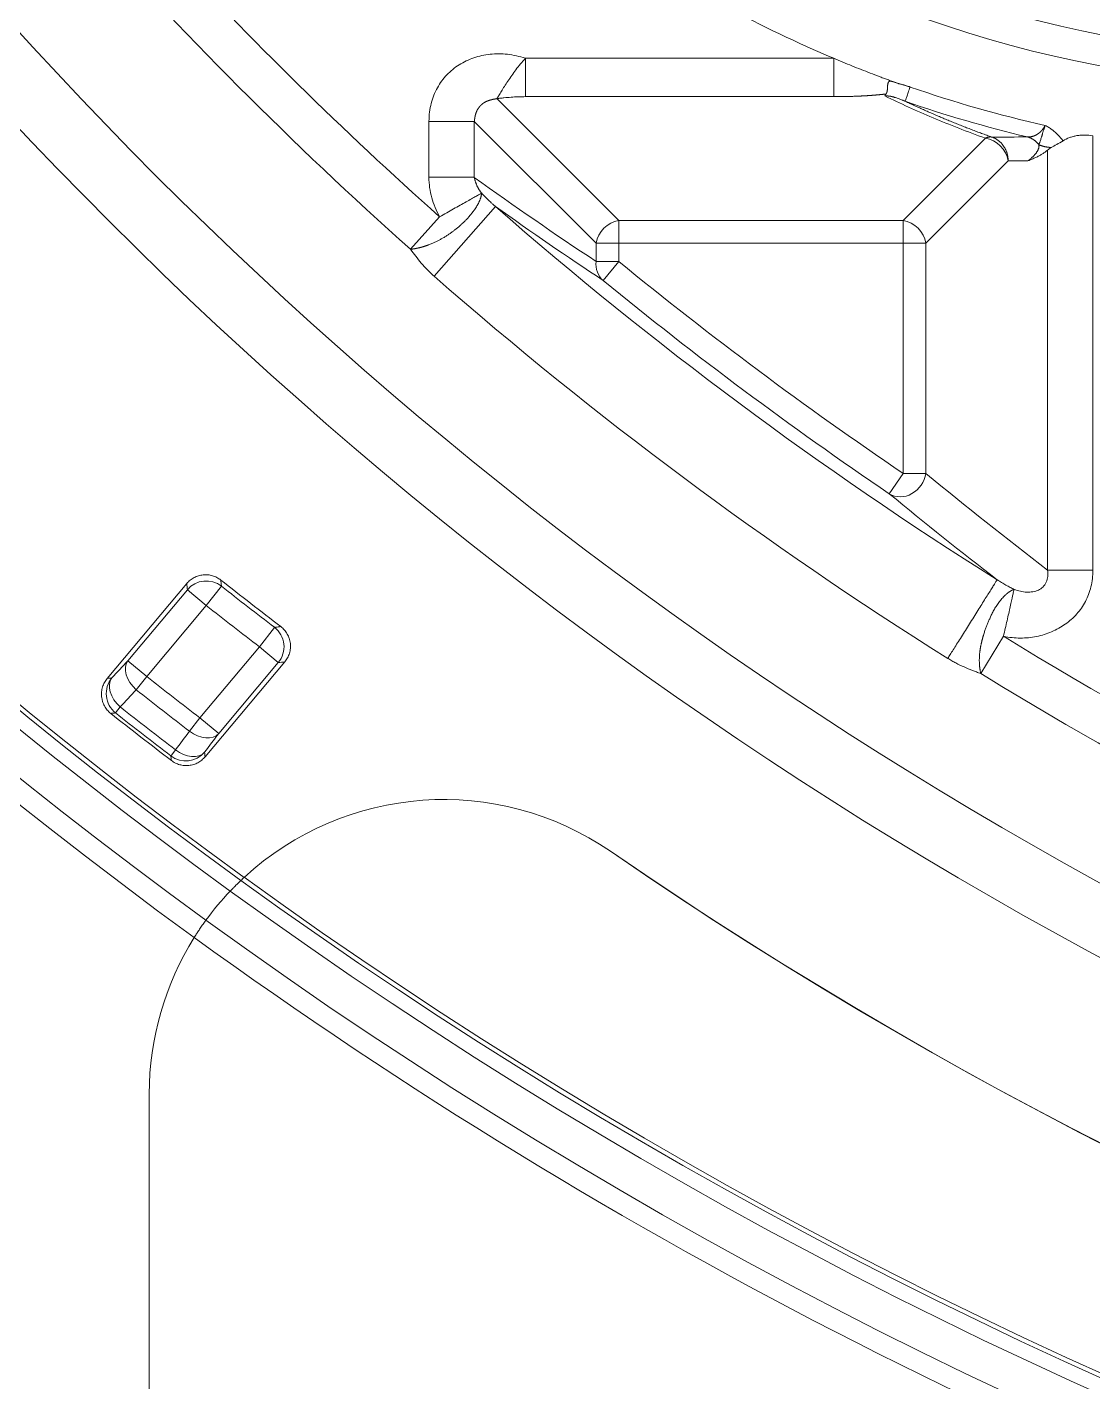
# Model space of a CAD drawing. Header units: millimetres. Extents: x 559 to 1112, y 323 to 643.
# Drawn here: x 656.66 to 678.38, y 402.84 to 430.45 of the extents above; entities that cross this region are included whole.
import ezdxf

# ---------------------------------------------------------------- set-up
doc = ezdxf.new("R2010")
doc.units = ezdxf.units.MM
doc.layers.add('core', color=7, linetype='Continuous', lineweight=20)

msp = doc.modelspace()

# ---------------------------------------------------------------- linework, layer by layer
at = {"layer": 'core', "lineweight": 13}
for p, q in [((673.095, 429.812), (666.814, 429.812)), ((666.233, 428.99), (668.714, 426.509)), ((666.814, 429.031), (673.095, 429.031)), ((664.846, 428.528), (664.846, 427.387)), ((665.771, 427.387), (665.771, 428.528)), ((668.252, 426.047), (665.771, 428.528)), ((678.377, 419.384), (678.377, 428.233)), ((674.509, 426.509), (676.186, 428.186)), ((676.649, 427.724), (674.971, 426.047)), ((677.453, 427.943), (677.453, 419.384)), ((665.063, 426.584), (664.472, 425.921)), ((664.953, 425.371), (666.2, 426.795)), ((668.714, 426.509), (668.714, 426.047)), ((674.509, 426.509), (668.714, 426.509)), ((674.509, 426.509), (674.509, 426.047)), ((668.252, 426.047), (668.714, 426.047)), ((668.252, 426.047), (668.252, 425.673)), ((668.714, 425.673), (668.714, 426.047)), ((668.714, 426.047), (674.509, 426.047)), ((674.509, 426.047), (674.971, 426.047)), ((674.509, 426.047), (674.509, 421.354)), ((674.971, 421.354), (674.971, 426.047)), ((668.252, 425.673), (668.714, 425.673)), ((668.396, 425.285), (668.714, 425.673)), ((674.228, 420.938), (674.509, 421.354)), ((674.971, 421.354), (674.509, 421.354)), ((658.29, 417.176), (659.912, 419.109)), ((658.711, 417.536), (659.925, 418.982)), ((659.925, 418.982), (660.308, 418.661)), ((660.308, 418.661), (660.618, 419.054)), ((660.308, 418.661), (659.095, 417.215)), ((661.393, 417.819), (661.697, 418.216)), ((676.556, 418.034), (676.091, 417.277)), ((660.179, 416.372), (661.393, 417.819)), ((661.393, 417.819), (661.776, 417.497)), ((659.095, 417.215), (658.711, 417.536)), ((661.907, 417.511), (660.284, 415.577)), ((660.562, 416.05), (661.776, 417.497)), ((659.095, 417.215), (658.881, 416.944)), ((658.556, 416.593), (658.459, 416.471)), ((660.179, 416.372), (659.969, 416.098)), ((660.562, 416.05), (660.179, 416.372)), ((659.586, 415.594), (659.681, 415.718)), ((659.145, 402.839), (659.145, 408.707)), ((659.145, 402.839), (659.145, 408.707))]:
    msp.add_line(p, q, dxfattribs=at)
for centre, radius, start, end in [((719.145, 493.318), 100.6, 102.90589, 234.03401), ((719.145, 493.318), 100.175, 102.90589, 234.02621), ((719.145, 493.318), 99.403, 102.30628, 234.05643), ((719.145, 493.318), 99.101, 102.30628, 234.08425), ((719.145, 493.318), 99.011, 102.22118, 234.09442), ((719.145, 487.282), 85.99, 192.44405, 257.55596), ((719.145, 487.282), 84.657, 193.18185, 256.81814), ((682.929, 453.078), 23.828, 180, 25), ((682.929, 453.078), 23.204, 180, 25), ((682.929, 453.078), 22.9, 180, 25), ((719.145, 487.282), 82.185, 221.57374, 228.2984), ((719.145, 487.282), 81.296, 222.73883, 228.2984), ((682.929, 453.078), 25.259, 236.1136, 247.0873), ((682.929, 453.078), 25.246, 250.8597, 257.36), ((682.929, 453.078), 25.554, 250.8597, 256.6797), ((719.145, 487.282), 80.386, 228.80358, 237.89788), ((719.145, 487.282), 79.617, 230.69718, 235.90033), ((719.145, 487.282), 82.279, 228.80358, 237.89788), ((719.145, 487.282), 80.119, 230.69718, 235.90033), ((719.145, 493.318), 94.463, 231.70525, 232.64362), ((719.145, 493.318), 94.554, 231.75855, 232.58612), ((719.145, 493.318), 95.055, 231.75855, 232.58612), ((719.145, 487.282), 81.296, 238.40732, 247.74993), ((719.145, 493.318), 96.942, 231.72431, 232.53574), ((719.145, 487.282), 82.185, 238.40732, 249.68372), ((719.145, 493.318), 97.287, 231.72431, 232.53574), ((719.145, 493.318), 97.987, 231.66112, 232.57517), ((719.145, 493.318), 97.919, 231.70192, 232.53728), ((719.145, 493.318), 97.764, 231.70192, 232.53728), ((665.145, 408.707), 6, 55.5013, 132.6534), ((665.145, 408.707), 6, 55.5013, 132.6494), ((719.145, 487.282), 89.341, 235.50132, 270), ((719.145, 487.282), 89.341, 235.50132, 304.49868), ((719.145, 493.318), 99.101, 234.08425, 270), ((719.145, 493.318), 99.011, 234.0932, 270), ((665.145, 408.707), 6, 136.4442, 143.8448), ((665.145, 408.707), 6, 136.4442, 143.8448), ((719.145, 493.318), 99.403, 234.05643, 305.94357), ((719.145, 493.318), 100.175, 234.02621, 305.97379), ((665.145, 408.707), 6, 147.9025, 180), ((665.145, 408.707), 6, 147.9025, 180), ((719.145, 493.318), 100.6, 234.03401, 270), ((664.345, 402.839), 5.2, 180, 238.7982)]:
    msp.add_arc(centre, radius, start, end, dxfattribs=at)
for centre, major_axis, ratio, start_param, end_param in [((676.186, 427.724), (-0.356, 0.356), 0.854588, 4.005238, 5.41954), ((709.587, 487.282), (74.576, 0), 0.992534, 4.084364, 4.1249), ((668.714, 426.047), (-0.356, -0.356), 0.854588, 4.005238, 5.41954), ((674.509, 426.047), (-0.356, 0.356), 0.854588, 4.005238, 5.41954), ((668.714, 425.673), (0.277, 0.42), 0.889007, 2.102043, 3.027045), ((674.509, 421.354), (0.32, 0.388), 0.873673, 3.249375, 5.336543), ((730.139, 487.282), (86.346, 0), 0.992534, 4.019304, 4.056109), ((660.308, 418.661), (-0.499, -0.051), 0.997346, 3.943665, 5.481113), ((661.393, 417.819), (0.055, -0.498), 0.997136, 0.764263, 2.37733), ((659.095, 417.215), (0.368, -0.341), 0.687203, 3.213697, 4.767214), ((658.77, 416.864), (0.051, -0.499), 0.997181, 3.91355, 5.511228), ((658.77, 416.864), (0.368, -0.341), 0.687214, 3.213698, 4.766946), ((660.179, 416.372), (-0.4, 0.303), 0.688349, 1.567013, 3.06938), ((659.891, 415.992), (-0.498, -0.055), 0.99738, 0.80885, 2.332742), ((659.891, 415.992), (-0.4, 0.303), 0.688349, 1.567032, 3.06938)]:
    msp.add_ellipse(centre, major_axis=major_axis, ratio=ratio, start_param=start_param, end_param=end_param, dxfattribs=at)
for points, degree, knots in [([(666.814, 429.812), (666.752, 429.832), (666.63, 429.867), (666.386, 429.907), (666.089, 429.908), (665.756, 429.835), (665.506, 429.715), (665.329, 429.589), (665.209, 429.479), (665.104, 429.353), (665.015, 429.214), (664.943, 429.061), (664.888, 428.896), (664.855, 428.719), (664.847, 428.593), (664.846, 428.528)], 3, [0, 0, 0, 0, 0.0625, 0.125, 0.25, 0.375, 0.5, 0.5625, 0.625, 0.6875, 0.75, 0.8125, 0.875, 0.9375, 1, 1, 1, 1]), ([(666.814, 429.812), (666.778, 429.775), (666.71, 429.698), (666.585, 429.539), (666.449, 429.344), (666.339, 429.169), (666.28, 429.069), (666.252, 429.021), (666.239, 429), (666.233, 428.99)], 3, [0, 0, 0, 0, 0.125, 0.25, 0.5, 0.75, 0.875, 0.9375, 1, 1, 1, 1]), ([(666.814, 429.031), (666.814, 429.064), (666.814, 429.151), (666.814, 429.34), (666.814, 429.528), (666.814, 429.688), (666.814, 429.771), (666.814, 429.812)], 3, [0, 0, 0, 0, 0.25, 0.5, 0.75, 0.875, 1, 1, 1, 1]), ([(673.095, 429.812), (673.095, 429.734), (673.095, 429.572), (673.095, 429.338), (673.095, 429.146), (673.095, 429.062), (673.095, 429.031)], 3, [0, 0, 0, 0, 0.248838, 0.499225, 0.749613, 1, 1, 1, 1]), ([(674.414, 429.298), (674.411, 429.299), (674.369, 429.314), (674.274, 429.348), (674.192, 429.378), (674.107, 429.41), (674.049, 429.431), (673.96, 429.465), (673.9, 429.488), (673.778, 429.535), (673.655, 429.583), (673.405, 429.683), (673.218, 429.76), (673.095, 429.812)], 3, [0, 0, 0, 0, 0.125, 0.1875, 0.25, 0.3125, 0.375, 0.375, 0.5, 0.5, 0.625, 0.75, 1, 1, 1, 1]), ([(674.161, 429.085), (674.162, 429.086), (674.163, 429.088), (674.165, 429.091), (674.167, 429.094), (674.169, 429.097), (674.171, 429.1), (674.173, 429.104), (674.174, 429.108), (674.176, 429.113), (674.178, 429.117), (674.179, 429.123), (674.181, 429.128), (674.182, 429.134), (674.183, 429.14), (674.185, 429.146), (674.186, 429.153), (674.187, 429.16), (674.188, 429.168), (674.189, 429.176), (674.19, 429.188), (674.191, 429.208), (674.192, 429.232), (674.193, 429.252), (674.194, 429.266), (674.195, 429.278), (674.197, 429.29), (674.2, 429.301), (674.203, 429.312), (674.206, 429.321), (674.21, 429.329), (674.216, 429.336), (674.224, 429.342), (674.237, 429.346), (674.253, 429.347), (674.268, 429.345), (674.283, 429.342), (674.298, 429.338), (674.316, 429.332), (674.337, 429.325), (674.361, 429.317), (674.385, 429.308), (674.403, 429.302), (674.413, 429.298), (674.414, 429.297)], 3, [0, 0, 0, 0, 0.009788, 0.020373, 0.031755, 0.043929, 0.056891, 0.070632, 0.085143, 0.100415, 0.116434, 0.133188, 0.150661, 0.168836, 0.187697, 0.207224, 0.227396, 0.248191, 0.269584, 0.291551, 0.314064, 0.370817, 0.44706, 0.48368, 0.515382, 0.542418, 0.565034, 0.593418, 0.617883, 0.638714, 0.656235, 0.670846, 0.694618, 0.717658, 0.741914, 0.768751, 0.787231, 0.811259, 0.840098, 0.872563, 0.912953, 0.954286, 0.990688, 1, 1, 1, 1]), ([(674.161, 429.085), (674.045, 429.071), (673.9, 429.06), (673.771, 429.049), (673.633, 429.043), (673.383, 429.031), (673.095, 429.031)], 2, [0, 0, 0, 0.25, 0.25, 0.5, 0.5, 1, 1, 1]), ([(674.161, 429.086), (674.16, 429.084), (674.157, 429.082), (674.154, 429.078), (674.152, 429.074), (674.149, 429.07), (674.147, 429.067), (674.145, 429.064), (674.144, 429.061), (674.143, 429.058), (674.142, 429.055), (674.141, 429.053), (674.14, 429.051), (674.139, 429.048), (674.139, 429.046), (674.138, 429.045), (674.138, 429.045)], 3, [0, 0, 0, 0, 0.103428, 0.201205, 0.29357, 0.380739, 0.462907, 0.540249, 0.61292, 0.681053, 0.744765, 0.804157, 0.859311, 0.910299, 0.957179, 1, 1, 1, 1]), ([(674.414, 429.298), (674.421, 429.296), (674.434, 429.293), (674.453, 429.288), (674.472, 429.283), (674.492, 429.278), (674.512, 429.272), (674.531, 429.266), (674.551, 429.261), (674.571, 429.254), (674.591, 429.248), (674.611, 429.241), (674.631, 429.235), (674.645, 429.23), (674.652, 429.228)], 3, [0, 0, 0, 0, 0.080244, 0.161001, 0.242285, 0.324113, 0.406498, 0.489455, 0.572999, 0.657143, 0.741902, 0.827289, 0.913318, 1, 1, 1, 1]), ([(674.652, 429.228), (674.637, 429.187), (674.625, 429.15), (674.602, 429.083), (674.591, 429.054), (674.574, 429.005), (674.567, 428.984), (674.556, 428.953), (674.553, 428.943), (674.551, 428.937)], 3, [0, 0, 0, 0, 0.25, 0.25, 0.5, 0.5, 0.75, 0.75, 1, 1, 1, 1]), ([(665.771, 428.528), (665.771, 428.531), (665.772, 428.538), (665.773, 428.547), (665.775, 428.555), (665.776, 428.564), (665.777, 428.572), (665.778, 428.581), (665.779, 428.589), (665.78, 428.597), (665.782, 428.604), (665.783, 428.612), (665.784, 428.619), (665.786, 428.627), (665.787, 428.634), (665.788, 428.641), (665.79, 428.647), (665.792, 428.654), (665.794, 428.66), (665.795, 428.667), (665.797, 428.673), (665.799, 428.68), (665.802, 428.686), (665.804, 428.693), (665.806, 428.699), (665.808, 428.706), (665.811, 428.712), (665.813, 428.719), (665.815, 428.725), (665.818, 428.731), (665.821, 428.737), (665.823, 428.743), (665.826, 428.749), (665.829, 428.755), (665.832, 428.76), (665.835, 428.766), (665.838, 428.771), (665.842, 428.777), (665.845, 428.782), (665.849, 428.787), (665.852, 428.793), (665.856, 428.798), (665.86, 428.803), (665.863, 428.808), (665.867, 428.813), (665.871, 428.818), (665.875, 428.823), (665.879, 428.828), (665.883, 428.833), (665.887, 428.838), (665.891, 428.842), (665.896, 428.847), (665.9, 428.851), (665.904, 428.856), (665.908, 428.86), (665.913, 428.864), (665.917, 428.868), (665.922, 428.872), (665.926, 428.876), (665.931, 428.879), (665.936, 428.883), (665.94, 428.887), (665.945, 428.891), (665.95, 428.894), (665.956, 428.898), (665.961, 428.902), (665.966, 428.905), (665.972, 428.909), (665.978, 428.912), (665.983, 428.916), (665.989, 428.919), (665.996, 428.923), (666.002, 428.926), (666.008, 428.929), (666.015, 428.932), (666.022, 428.935), (666.029, 428.938), (666.036, 428.941), (666.044, 428.944), (666.051, 428.947), (666.059, 428.95), (666.067, 428.953), (666.076, 428.955), (666.084, 428.958), (666.093, 428.96), (666.102, 428.963), (666.111, 428.966), (666.121, 428.968), (666.131, 428.97), (666.141, 428.973), (666.151, 428.975), (666.162, 428.978), (666.173, 428.98), (666.184, 428.982), (666.196, 428.984), (666.208, 428.986), (666.22, 428.989), (666.229, 428.99), (666.233, 428.99)], 3, [0, 0, 0, 0, 0.013444, 0.026405, 0.038934, 0.051078, 0.062883, 0.07439, 0.085638, 0.09664, 0.107397, 0.117906, 0.128169, 0.138184, 0.147952, 0.157502, 0.166886, 0.176156, 0.185358, 0.19454, 0.203744, 0.212992, 0.222271, 0.231566, 0.240859, 0.250134, 0.259373, 0.268561, 0.277691, 0.286755, 0.295754, 0.30469, 0.313577, 0.322439, 0.331297, 0.340168, 0.34906, 0.357976, 0.36692, 0.375888, 0.384869, 0.393848, 0.40281, 0.41174, 0.420625, 0.429455, 0.438224, 0.446928, 0.455559, 0.46411, 0.472574, 0.480945, 0.489234, 0.497456, 0.505625, 0.513757, 0.521868, 0.529972, 0.538087, 0.54623, 0.554418, 0.56267, 0.571003, 0.579437, 0.58798, 0.596643, 0.605434, 0.614362, 0.623435, 0.63266, 0.642048, 0.651605, 0.661341, 0.671263, 0.68138, 0.691703, 0.702244, 0.71302, 0.724045, 0.735335, 0.746905, 0.75877, 0.770948, 0.783454, 0.796305, 0.809519, 0.823112, 0.837097, 0.85148, 0.866268, 0.881468, 0.897087, 0.913132, 0.929612, 0.946531, 0.963898, 0.981719, 1, 1, 1, 1]), ([(666.814, 429.031), (666.789, 429.031), (666.74, 429.03), (666.641, 429.027), (666.519, 429.02), (666.399, 429.01), (666.316, 429), (666.268, 428.995), (666.245, 428.992), (666.233, 428.99)], 3, [0, 0, 0, 0, 0.125, 0.25, 0.5, 0.75, 0.875, 0.9375, 1, 1, 1, 1]), ([(674.138, 429.045), (674.14, 429.045), (674.145, 429.045), (674.151, 429.046), (674.158, 429.046), (674.164, 429.046), (674.171, 429.046), (674.178, 429.046), (674.185, 429.046), (674.193, 429.045), (674.2, 429.045), (674.208, 429.044), (674.215, 429.044), (674.223, 429.043), (674.231, 429.042), (674.239, 429.041), (674.246, 429.04), (674.252, 429.039), (674.258, 429.038), (674.264, 429.036), (674.272, 429.035), (674.28, 429.033), (674.289, 429.03), (674.3, 429.028), (674.311, 429.024), (674.324, 429.021), (674.337, 429.016), (674.36, 429.009), (674.39, 428.999), (674.426, 428.986), (674.458, 428.974), (674.487, 428.962), (674.512, 428.952), (674.533, 428.944), (674.545, 428.939), (674.551, 428.937)], 3, [0, 0, 0, 0, 0.014063, 0.028324, 0.042808, 0.057539, 0.072536, 0.087816, 0.103393, 0.119279, 0.135483, 0.152014, 0.168878, 0.186079, 0.203621, 0.221505, 0.239734, 0.249698, 0.261818, 0.276187, 0.2929, 0.31206, 0.333771, 0.358148, 0.385306, 0.415366, 0.448452, 0.484688, 0.582978, 0.675178, 0.759673, 0.835216, 0.900869, 0.955954, 1, 1, 1, 1]), ([(674.551, 428.937), (674.567, 428.929), (674.6, 428.914), (674.649, 428.89), (674.699, 428.868), (674.749, 428.845), (674.798, 428.822), (674.848, 428.8), (674.898, 428.777), (674.948, 428.755), (674.998, 428.733), (675.048, 428.711), (675.098, 428.689), (675.148, 428.667), (675.198, 428.646), (675.248, 428.624), (675.299, 428.603), (675.349, 428.582), (675.399, 428.561), (675.45, 428.54), (675.5, 428.52), (675.551, 428.499), (675.601, 428.479), (675.652, 428.458), (675.703, 428.438), (675.753, 428.418), (675.804, 428.398), (675.855, 428.379), (675.906, 428.359), (675.957, 428.34), (676.008, 428.32), (676.059, 428.301), (676.11, 428.282), (676.161, 428.263), (676.212, 428.245), (676.264, 428.226), (676.298, 428.214), (676.315, 428.208)], 3, [0, 0, 0, 0, 0.030082, 0.060072, 0.089971, 0.119778, 0.149494, 0.179119, 0.208653, 0.238097, 0.267451, 0.296716, 0.32589, 0.354976, 0.383973, 0.412881, 0.4417, 0.470432, 0.499075, 0.527632, 0.556101, 0.584483, 0.612778, 0.640987, 0.669111, 0.697148, 0.725101, 0.752968, 0.78075, 0.808448, 0.836062, 0.863593, 0.89104, 0.918403, 0.945685, 0.972883, 1, 1, 1, 1]), ([(664.846, 428.528), (664.945, 428.528), (665.138, 428.528), (665.405, 428.528), (665.592, 428.528), (665.706, 428.528), (665.751, 428.528), (665.771, 428.528)], 3, [0, 0, 0, 0, 0.25, 0.5, 0.75, 0.875, 1, 1, 1, 1]), ([(677.042, 428.212), (677.045, 428.211), (677.051, 428.211), (677.06, 428.211), (677.068, 428.211), (677.077, 428.211), (677.086, 428.212), (677.094, 428.212), (677.103, 428.213), (677.111, 428.214), (677.12, 428.215), (677.128, 428.217), (677.136, 428.219), (677.144, 428.221), (677.152, 428.223), (677.16, 428.225), (677.168, 428.228), (677.176, 428.23), (677.184, 428.233), (677.192, 428.236), (677.199, 428.24), (677.207, 428.243), (677.214, 428.247), (677.221, 428.251), (677.229, 428.255), (677.236, 428.259), (677.243, 428.263), (677.25, 428.268), (677.257, 428.272), (677.264, 428.277), (677.27, 428.282), (677.277, 428.287), (677.284, 428.293), (677.29, 428.298), (677.297, 428.304), (677.303, 428.31), (677.309, 428.315), (677.315, 428.322), (677.321, 428.328), (677.327, 428.334), (677.333, 428.341), (677.339, 428.347), (677.344, 428.354), (677.35, 428.361), (677.355, 428.368), (677.361, 428.375), (677.366, 428.382), (677.371, 428.389), (677.376, 428.397), (677.381, 428.404), (677.386, 428.412), (677.391, 428.42), (677.396, 428.428), (677.4, 428.436), (677.403, 428.441), (677.405, 428.444)], 3, [0, 0, 0, 0, 0.021866, 0.043606, 0.065221, 0.086711, 0.108077, 0.129319, 0.150437, 0.171433, 0.192306, 0.213057, 0.233687, 0.254197, 0.274586, 0.294856, 0.315007, 0.335039, 0.354954, 0.374752, 0.394434, 0.414, 0.433451, 0.452787, 0.472011, 0.491121, 0.510119, 0.529006, 0.547782, 0.566448, 0.585005, 0.603454, 0.621796, 0.640031, 0.65816, 0.676185, 0.694106, 0.711923, 0.729639, 0.747253, 0.764767, 0.782181, 0.799498, 0.816717, 0.833839, 0.850867, 0.8678, 0.88464, 0.901387, 0.918044, 0.93461, 0.951088, 0.967478, 0.983782, 1, 1, 1, 1]), ([(677.405, 428.444), (677.38, 428.373), (677.367, 428.332), (677.354, 428.289), (677.349, 428.272), (677.346, 428.259), (677.343, 428.25), (677.342, 428.245), (677.339, 428.236), (677.337, 428.232), (677.335, 428.223), (677.331, 428.211), (677.327, 428.2), (677.321, 428.179), (677.317, 428.166), (677.299, 428.109), (677.288, 428.079), (677.277, 428.052)], 3, [0, 0, 0, 0, 0.125, 0.125, 0.1875, 0.21875, 0.21875, 0.25, 0.25, 0.28125, 0.28125, 0.3125, 0.375, 0.375, 0.5, 0.5, 1, 1, 1, 1]), ([(677.405, 428.444), (677.418, 428.438), (677.443, 428.425), (677.478, 428.404), (677.507, 428.385), (677.526, 428.372), (677.536, 428.364), (677.544, 428.358), (677.552, 428.352), (677.562, 428.344), (677.58, 428.33), (677.605, 428.308), (677.634, 428.282), (677.671, 428.247), (677.713, 428.202), (677.748, 428.16), (677.766, 428.136), (677.769, 428.132)], 3, [0, 0, 0, 0, 0.080222, 0.160444, 0.240666, 0.280777, 0.300832, 0.320888, 0.340943, 0.360998, 0.401109, 0.481331, 0.561553, 0.641775, 0.802219, 0.962663, 1, 1, 1, 1]), ([(678.377, 428.233), (678.322, 428.243), (678.266, 428.248), (678.198, 428.249), (678.184, 428.249), (678.156, 428.248), (678.143, 428.247), (678.102, 428.244), (678.049, 428.237), (677.998, 428.226), (677.961, 428.216), (677.948, 428.212), (677.924, 428.204), (677.912, 428.2), (677.853, 428.178), (677.81, 428.156), (677.769, 428.132)], 3, [0, 0, 0, 0, 0.25, 0.25, 0.3125, 0.3125, 0.375, 0.375, 0.5, 0.625, 0.625, 0.6875, 0.6875, 0.75, 0.75, 1, 1, 1, 1]), ([(676.315, 428.208), (676.313, 428.208), (676.308, 428.208), (676.301, 428.209), (676.294, 428.209), (676.286, 428.209), (676.279, 428.209), (676.272, 428.209), (676.265, 428.208), (676.258, 428.207), (676.251, 428.206), (676.245, 428.205), (676.238, 428.203), (676.231, 428.202), (676.224, 428.2), (676.218, 428.198), (676.211, 428.196), (676.205, 428.194), (676.199, 428.191), (676.193, 428.189), (676.189, 428.187), (676.186, 428.186)], 3, [0, 0, 0, 0, 0.058763, 0.116866, 0.174304, 0.231072, 0.287167, 0.342583, 0.397317, 0.451365, 0.504725, 0.557394, 0.609369, 0.660647, 0.711228, 0.76111, 0.810292, 0.858772, 0.90655, 0.953626, 1, 1, 1, 1]), ([(676.649, 427.724), (676.649, 427.728), (676.649, 427.735), (676.649, 427.747), (676.648, 427.758), (676.647, 427.769), (676.646, 427.78), (676.645, 427.791), (676.644, 427.802), (676.642, 427.813), (676.64, 427.824), (676.638, 427.834), (676.636, 427.845), (676.633, 427.855), (676.631, 427.865), (676.628, 427.875), (676.625, 427.885), (676.622, 427.895), (676.615, 427.916), (676.602, 427.946), (676.582, 427.986), (676.558, 428.025), (676.535, 428.056), (676.514, 428.08), (676.498, 428.096), (676.482, 428.112), (676.465, 428.126), (676.447, 428.14), (676.429, 428.153), (676.411, 428.164), (676.392, 428.175), (676.373, 428.185), (676.354, 428.193), (676.335, 428.201), (676.322, 428.205), (676.315, 428.208)], 3, [0, 0, 0, 0, 0.017545, 0.034983, 0.052317, 0.069549, 0.086681, 0.103716, 0.120655, 0.137502, 0.154257, 0.170924, 0.187503, 0.203999, 0.220411, 0.236743, 0.252996, 0.269173, 0.285275, 0.352459, 0.422402, 0.49529, 0.57128, 0.608159, 0.64484, 0.68132, 0.717596, 0.753664, 0.789521, 0.825162, 0.860585, 0.895785, 0.930757, 0.965497, 1, 1, 1, 1]), ([(677.529, 427.995), (677.514, 427.986), (677.5, 427.978), (677.475, 427.961), (677.463, 427.952), (677.453, 427.943)], 3, [0, 0, 0, 0, 0.5, 0.5, 1, 1, 1, 1]), ([(677.769, 428.132), (677.723, 428.104), (677.68, 428.079), (677.599, 428.034), (677.562, 428.014), (677.529, 427.995)], 3, [0, 0, 0, 0, 0.5, 0.5, 1, 1, 1, 1]), ([(676.649, 427.721), (676.649, 427.721), (676.649, 427.721), (676.784, 427.719), (676.919, 427.722), (677.054, 427.722)], 3, [0, 0, 0, 0, 0.001246, 0.001246, 1, 1, 1, 1]), ([(677.054, 427.722), (677.068, 427.728), (677.096, 427.74), (677.136, 427.757), (677.175, 427.774), (677.212, 427.79), (677.247, 427.807), (677.28, 427.824), (677.31, 427.84), (677.339, 427.857), (677.365, 427.874), (677.389, 427.891), (677.412, 427.908), (677.433, 427.925), (677.446, 427.937), (677.453, 427.943)], 3, [0, 0, 0, 0, 0.104227, 0.204626, 0.300627, 0.391845, 0.47806, 0.559201, 0.635321, 0.706581, 0.773221, 0.835541, 0.893878, 0.948583, 1, 1, 1, 1]), ([(665.771, 427.387), (665.751, 427.387), (665.706, 427.387), (665.592, 427.387), (665.405, 427.387), (665.138, 427.387), (664.945, 427.387), (664.846, 427.387)], 3, [0, 0, 0, 0, 0.125, 0.25, 0.5, 0.75, 1, 1, 1, 1]), ([(665.771, 427.387), (665.772, 427.381), (665.774, 427.37), (665.778, 427.354), (665.782, 427.337), (665.786, 427.321), (665.791, 427.306), (665.796, 427.29), (665.801, 427.275), (665.807, 427.26), (665.813, 427.245), (665.819, 427.23), (665.825, 427.216), (665.832, 427.202), (665.839, 427.188), (665.846, 427.174), (665.853, 427.161), (665.861, 427.148), (665.868, 427.135), (665.876, 427.122), (665.884, 427.11), (665.892, 427.098), (665.9, 427.086), (665.909, 427.075), (665.914, 427.067), (665.917, 427.063)], 3, [0, 0, 0, 0, 0.046669, 0.093019, 0.139054, 0.184777, 0.230193, 0.275305, 0.320118, 0.364635, 0.40886, 0.452799, 0.496455, 0.539833, 0.582937, 0.625773, 0.668344, 0.710656, 0.752713, 0.794521, 0.836084, 0.877409, 0.918499, 0.959361, 1, 1, 1, 1]), ([(664.472, 425.921), (664.475, 425.921), (664.48, 425.922), (664.489, 425.923), (664.498, 425.924), (664.507, 425.925), (664.516, 425.926), (664.525, 425.928), (664.535, 425.929), (664.544, 425.93), (664.553, 425.932), (664.563, 425.934), (664.572, 425.935), (664.581, 425.937), (664.591, 425.939), (664.6, 425.941), (664.61, 425.943), (664.619, 425.945), (664.629, 425.947), (664.638, 425.949), (664.648, 425.951), (664.657, 425.954), (664.667, 425.956), (664.676, 425.959), (664.686, 425.961), (664.695, 425.964), (664.705, 425.966), (664.714, 425.969), (664.723, 425.972), (664.733, 425.975), (664.742, 425.977), (664.751, 425.98), (664.761, 425.983), (664.77, 425.986), (664.779, 425.989), (664.788, 425.992), (664.797, 425.995), (664.806, 425.998), (664.815, 426.002), (664.824, 426.005), (664.832, 426.008), (664.86, 426.018), (664.905, 426.036), (664.968, 426.064), (665.027, 426.093), (665.084, 426.122), (665.131, 426.149), (665.169, 426.172), (665.197, 426.19), (665.225, 426.209), (665.252, 426.227), (665.278, 426.245), (665.304, 426.264), (665.33, 426.282), (665.357, 426.302), (665.384, 426.322), (665.41, 426.343), (665.435, 426.364), (665.459, 426.384), (665.483, 426.406), (665.507, 426.427), (665.532, 426.45), (665.557, 426.474), (665.582, 426.498), (665.606, 426.524), (665.631, 426.55), (665.656, 426.578), (665.68, 426.606), (665.705, 426.636), (665.728, 426.666), (665.752, 426.696), (665.77, 426.721), (665.783, 426.741), (665.793, 426.754), (665.802, 426.768), (665.811, 426.782), (665.82, 426.796), (665.829, 426.811), (665.837, 426.826), (665.846, 426.84), (665.854, 426.855), (665.861, 426.871), (665.868, 426.886), (665.875, 426.901), (665.882, 426.916), (665.888, 426.932), (665.893, 426.947), (665.899, 426.962), (665.903, 426.977), (665.907, 426.992), (665.91, 427.007), (665.913, 427.021), (665.915, 427.036), (665.916, 427.05), (665.917, 427.059), (665.917, 427.063)], 3, [0, 0, 0, 0, 0.006246, 0.012446, 0.0186, 0.024707, 0.030767, 0.036781, 0.042749, 0.048669, 0.054543, 0.060371, 0.066151, 0.071885, 0.077572, 0.083212, 0.088805, 0.094351, 0.09985, 0.105301, 0.110706, 0.116063, 0.121373, 0.126636, 0.131852, 0.13702, 0.142141, 0.147214, 0.15224, 0.157219, 0.16215, 0.167035, 0.171872, 0.176662, 0.181405, 0.1861, 0.19075, 0.195352, 0.199908, 0.204417, 0.20888, 0.213297, 0.246083, 0.27708, 0.306407, 0.33427, 0.360987, 0.376057, 0.390528, 0.404524, 0.418184, 0.431654, 0.445089, 0.458647, 0.472482, 0.486745, 0.501576, 0.514927, 0.528478, 0.54231, 0.556489, 0.571074, 0.586113, 0.601643, 0.617695, 0.634291, 0.651447, 0.669174, 0.687479, 0.706364, 0.725828, 0.745871, 0.754626, 0.76359, 0.772762, 0.782143, 0.791734, 0.801535, 0.811546, 0.821766, 0.832196, 0.842835, 0.853684, 0.864742, 0.876008, 0.887482, 0.899163, 0.911051, 0.923146, 0.935445, 0.94795, 0.960658, 0.97357, 0.986684, 1, 1, 1, 1]), ([(665.063, 426.584), (665.161, 426.639), (665.352, 426.746), (665.61, 426.891), (665.782, 426.987), (665.874, 427.039), (665.905, 427.057), (665.917, 427.063)], 3, [0, 0, 0, 0, 0.25, 0.5, 0.749999, 0.874999, 1, 1, 1, 1]), ([(665.915, 427.068), (665.936, 427.047), (665.957, 427.025), (666, 426.981), (666.022, 426.958), (666.068, 426.913), (666.092, 426.89), (666.13, 426.855), (666.144, 426.843), (666.171, 426.819), (666.185, 426.807), (666.2, 426.795)], 3, [0, 0, 0, 0, 0.25, 0.25, 0.5, 0.5, 0.75, 0.75, 0.875, 0.875, 1, 1, 1, 1]), ([(664.953, 425.371), (664.929, 425.392), (664.906, 425.413), (664.871, 425.446), (664.86, 425.457), (664.837, 425.48), (664.826, 425.491), (664.771, 425.547), (664.73, 425.593), (664.65, 425.685), (664.612, 425.732), (664.54, 425.826), (664.505, 425.873), (664.472, 425.921)], 3, [0, 0, 0, 0, 0.125, 0.125, 0.1875, 0.1875, 0.25, 0.25, 0.5, 0.5, 0.75, 0.75, 1, 1, 1, 1]), ([(659.912, 419.109), (659.933, 419.134), (659.956, 419.156), (659.993, 419.186), (660.006, 419.196), (660.033, 419.213), (660.047, 419.222), (660.089, 419.244), (660.119, 419.257), (660.165, 419.271), (660.181, 419.275), (660.212, 419.281), (660.228, 419.283), (660.276, 419.288), (660.308, 419.289), (660.356, 419.284), (660.372, 419.282), (660.404, 419.276), (660.42, 419.272), (660.466, 419.259), (660.495, 419.247), (660.553, 419.217), (660.58, 419.2), (660.606, 419.18)], 3, [0, 0, 0, 0, 0.125, 0.125, 0.1875, 0.1875, 0.25, 0.25, 0.375, 0.375, 0.4375, 0.4375, 0.5, 0.5, 0.625, 0.625, 0.6875, 0.6875, 0.75, 0.75, 0.875, 0.875, 1, 1, 1, 1]), ([(660.618, 419.054), (660.616, 419.078), (660.613, 419.102), (660.609, 419.144), (660.607, 419.162), (660.606, 419.18)], 3, [0, 0, 0, 0, 0.575207, 0.575207, 1, 1, 1, 1]), ([(676.426, 419.187), (676.424, 419.184), (676.416, 419.171), (676.389, 419.128), (676.349, 419.064), (676.297, 418.982), (676.237, 418.885), (676.168, 418.775), (676.092, 418.655), (675.984, 418.483), (675.842, 418.255), (675.673, 417.987), (675.549, 417.789), (675.467, 417.659), (675.434, 417.606), (675.42, 417.583)], 3, [0, 0, 0, 0, 0.0625, 0.125, 0.1875, 0.25, 0.3125, 0.375, 0.4375, 0.5, 0.625, 0.75, 0.875, 0.9375, 1, 1, 1, 1]), ([(676.77, 418.989), (676.757, 418.996), (676.731, 419.009), (676.677, 419.038), (676.606, 419.076), (676.533, 419.119), (676.472, 419.156), (676.441, 419.177), (676.426, 419.187)], 3, [0, 0, 0, 0, 0.125, 0.25, 0.5, 0.75, 0.875, 1, 1, 1, 1]), ([(677.453, 419.384), (677.462, 419.338), (677.465, 419.254), (677.43, 419.134), (677.365, 419.031), (677.27, 418.97), (677.153, 418.937), (677.03, 418.929), (676.898, 418.948), (676.812, 418.974), (676.77, 418.989)], 3, [0, 0, 0, 0, 0.125, 0.25, 0.375, 0.5, 0.625, 0.75, 0.875, 1, 1, 1, 1]), ([(678.377, 419.384), (678.279, 419.384), (678.086, 419.384), (677.819, 419.384), (677.632, 419.384), (677.517, 419.384), (677.472, 419.384), (677.453, 419.384)], 3, [0, 0, 0, 0, 0.25, 0.5, 0.75, 0.875, 1, 1, 1, 1]), ([(659.925, 418.982), (659.923, 419.004), (659.921, 419.025), (659.916, 419.067), (659.914, 419.088), (659.912, 419.109)], 3, [0, 0, 0, 0, 0.506411, 0.506411, 1, 1, 1, 1]), ([(676.77, 418.989), (676.768, 418.988), (676.764, 418.987), (676.757, 418.985), (676.751, 418.982), (676.744, 418.979), (676.737, 418.976), (676.73, 418.973), (676.723, 418.969), (676.716, 418.966), (676.709, 418.962), (676.702, 418.958), (676.695, 418.954), (676.688, 418.949), (676.681, 418.945), (676.674, 418.94), (676.667, 418.935), (676.66, 418.93), (676.653, 418.925), (676.645, 418.92), (676.638, 418.914), (676.631, 418.909), (676.624, 418.903), (676.617, 418.897), (676.61, 418.891), (676.603, 418.884), (676.596, 418.878), (676.59, 418.872), (676.583, 418.865), (676.576, 418.858), (676.569, 418.852), (676.563, 418.845), (676.547, 418.828), (676.524, 418.802), (676.492, 418.764), (676.462, 418.725), (676.433, 418.685), (676.406, 418.645), (676.381, 418.605), (676.357, 418.565), (676.336, 418.525), (676.316, 418.486), (676.298, 418.448), (676.282, 418.411), (676.266, 418.375), (676.252, 418.34), (676.238, 418.306), (676.224, 418.272), (676.211, 418.239), (676.198, 418.205), (676.184, 418.17), (676.171, 418.134), (676.158, 418.096), (676.149, 418.065), (676.143, 418.043), (676.139, 418.029), (676.135, 418.016), (676.131, 418.002), (676.128, 417.988), (676.124, 417.974), (676.12, 417.96), (676.117, 417.945), (676.113, 417.931), (676.109, 417.916), (676.106, 417.901), (676.102, 417.886), (676.099, 417.871), (676.096, 417.855), (676.092, 417.839), (676.089, 417.823), (676.086, 417.807), (676.083, 417.79), (676.08, 417.773), (676.078, 417.756), (676.075, 417.738), (676.073, 417.721), (676.071, 417.703), (676.069, 417.685), (676.067, 417.667), (676.066, 417.648), (676.065, 417.63), (676.064, 417.611), (676.063, 417.592), (676.063, 417.573), (676.062, 417.554), (676.062, 417.535), (676.063, 417.516), (676.063, 417.496), (676.064, 417.477), (676.065, 417.458), (676.067, 417.439), (676.068, 417.42), (676.07, 417.401), (676.072, 417.383), (676.075, 417.364), (676.078, 417.346), (676.08, 417.328), (676.084, 417.311), (676.087, 417.294), (676.089, 417.283), (676.091, 417.277)], 3, [0, 0, 0, 0, 0.006811, 0.013588, 0.020331, 0.027039, 0.033713, 0.040353, 0.046957, 0.053527, 0.060061, 0.066561, 0.073025, 0.079454, 0.085847, 0.092204, 0.098525, 0.104811, 0.111059, 0.117272, 0.123448, 0.129586, 0.135688, 0.141753, 0.14778, 0.153769, 0.15972, 0.165634, 0.171509, 0.177345, 0.183143, 0.188902, 0.194622, 0.222469, 0.249296, 0.27509, 0.299839, 0.323537, 0.346184, 0.367787, 0.388366, 0.407953, 0.426597, 0.444366, 0.461349, 0.477661, 0.493444, 0.508867, 0.524125, 0.539437, 0.555035, 0.571158, 0.588046, 0.60593, 0.611905, 0.617907, 0.623947, 0.630036, 0.636185, 0.642404, 0.648701, 0.655086, 0.661565, 0.668148, 0.674839, 0.681646, 0.688575, 0.69563, 0.702815, 0.710136, 0.717596, 0.725197, 0.732944, 0.740838, 0.748882, 0.757077, 0.765424, 0.773926, 0.782583, 0.791395, 0.800363, 0.809488, 0.818769, 0.828207, 0.8378, 0.847549, 0.857453, 0.867512, 0.877725, 0.88809, 0.898608, 0.909278, 0.920098, 0.931068, 0.942188, 0.953456, 0.964871, 0.976434, 0.988144, 1, 1, 1, 1]), ([(676.77, 418.989), (676.768, 418.976), (676.76, 418.941), (676.737, 418.838), (676.693, 418.646), (676.629, 418.357), (676.58, 418.143), (676.556, 418.034)], 3, [0, 0, 0, 0, 0.125001, 0.250001, 0.5, 0.75, 1, 1, 1, 1]), ([(661.697, 418.216), (661.722, 418.219), (661.747, 418.222), (661.791, 418.227), (661.809, 418.229), (661.828, 418.231)], 3, [0, 0, 0, 0, 0.575087, 0.575087, 1, 1, 1, 1]), ([(661.828, 418.231), (661.855, 418.21), (661.879, 418.187), (661.912, 418.149), (661.923, 418.136), (661.942, 418.109), (661.951, 418.094), (661.976, 418.05), (661.99, 418.02), (662.003, 417.979), (662.005, 417.971), (662.01, 417.955), (662.012, 417.947), (662.017, 417.922), (662.02, 417.905), (662.025, 417.855), (662.026, 417.822), (662.019, 417.754), (662.013, 417.721), (661.998, 417.673), (661.993, 417.657), (661.98, 417.625), (661.972, 417.61), (661.948, 417.565), (661.929, 417.538), (661.907, 417.511)], 3, [0, 0, 0, 0, 0.125, 0.125, 0.1875, 0.1875, 0.25, 0.25, 0.375, 0.375, 0.40625, 0.40625, 0.4375, 0.4375, 0.5, 0.5, 0.625, 0.625, 0.75, 0.75, 0.8125, 0.8125, 0.875, 0.875, 1, 1, 1, 1]), ([(658.711, 417.536), (658.711, 417.536), (658.71, 417.535), (658.602, 417.418), (658.494, 417.302), (658.386, 417.186)], 3, [0, 0, 0, 0, 0.005628, 0.005628, 1, 1, 1, 1]), ([(661.907, 417.511), (661.886, 417.509), (661.864, 417.507), (661.821, 417.502), (661.798, 417.499), (661.776, 417.497)], 3, [0, 0, 0, 0, 0.493187, 0.493187, 1, 1, 1, 1]), ([(676.091, 417.277), (676.063, 417.287), (676.007, 417.306), (675.893, 417.348), (675.752, 417.407), (675.612, 417.474), (675.502, 417.534), (675.447, 417.567), (675.42, 417.583)], 3, [0, 0, 0, 0, 0.125, 0.25, 0.5, 0.75, 0.875, 1, 1, 1, 1]), ([(658.363, 416.461), (658.337, 416.482), (658.313, 416.505), (658.281, 416.543), (658.27, 416.557), (658.251, 416.584), (658.243, 416.599), (658.218, 416.643), (658.205, 416.673), (658.193, 416.713), (658.191, 416.721), (658.187, 416.737), (658.185, 416.745), (658.18, 416.77), (658.177, 416.786), (658.172, 416.836), (658.172, 416.869), (658.177, 416.919), (658.179, 416.936), (658.186, 416.969), (658.194, 417.001), (658.205, 417.032), (658.218, 417.063), (658.226, 417.078), (658.25, 417.122), (658.268, 417.15), (658.29, 417.176)], 3, [0, 0, 0, 0, 0.125, 0.125, 0.1875, 0.1875, 0.25, 0.25, 0.375, 0.375, 0.40625, 0.40625, 0.4375, 0.4375, 0.5, 0.5, 0.625, 0.625, 0.6875, 0.6875, 0.75, 0.8125, 0.8125, 0.875, 0.875, 1, 1, 1, 1]), ([(658.459, 416.471), (658.434, 416.469), (658.409, 416.466), (658.377, 416.463), (658.37, 416.462), (658.363, 416.461)], 3, [0, 0, 0, 0, 0.777434, 0.777434, 1, 1, 1, 1]), ([(659.597, 415.502), (659.594, 415.526), (659.591, 415.55), (659.588, 415.581), (659.587, 415.588), (659.586, 415.594)], 3, [0, 0, 0, 0, 0.77759, 0.77759, 1, 1, 1, 1]), ([(660.284, 415.577), (660.264, 415.553), (660.241, 415.531), (660.204, 415.501), (660.192, 415.491), (660.165, 415.473), (660.151, 415.465), (660.109, 415.443), (660.08, 415.43), (660.034, 415.416), (660.019, 415.412), (659.988, 415.406), (659.972, 415.403), (659.924, 415.398), (659.893, 415.397), (659.845, 415.401), (659.829, 415.403), (659.798, 415.409), (659.782, 415.413), (659.736, 415.425), (659.707, 415.437), (659.664, 415.458), (659.65, 415.466), (659.623, 415.483), (659.61, 415.492), (659.597, 415.502)], 3, [0, 0, 0, 0, 0.125, 0.125, 0.1875, 0.1875, 0.25, 0.25, 0.375, 0.375, 0.4375, 0.4375, 0.5, 0.5, 0.625, 0.625, 0.6875, 0.6875, 0.75, 0.75, 0.875, 0.875, 0.9375, 0.9375, 1, 1, 1, 1]), ([(661.013, 413.058), (661.012, 413.057), (661.01, 413.055), (661.005, 413.05), (661.003, 413.048), (660.998, 413.044), (660.996, 413.041), (660.987, 413.033), (660.98, 413.026), (660.963, 413.01), (660.954, 413.001), (660.934, 412.981), (660.923, 412.971), (660.906, 412.954), (660.9, 412.948), (660.888, 412.935), (660.882, 412.929), (660.863, 412.91), (660.85, 412.897), (660.824, 412.87), (660.81, 412.856), (660.797, 412.842)], 3, [0, 0, 0, 0, 0.125, 0.125, 0.1875, 0.1875, 0.25, 0.25, 0.375, 0.375, 0.5, 0.5, 0.625, 0.625, 0.6875, 0.6875, 0.75, 0.75, 0.875, 0.875, 1, 1, 1, 1]), ([(660.797, 412.842), (660.81, 412.856), (660.824, 412.87), (660.843, 412.89), (660.85, 412.897), (660.863, 412.91), (660.869, 412.916), (660.888, 412.935), (660.9, 412.948), (660.917, 412.965), (660.923, 412.97), (660.934, 412.981), (660.939, 412.986), (660.954, 413.001), (660.963, 413.01), (660.975, 413.022), (660.979, 413.025), (660.986, 413.032), (660.99, 413.035), (660.998, 413.044), (661.003, 413.048), (661.008, 413.053), (661.01, 413.055), (661.012, 413.057), (661.013, 413.057), (661.013, 413.058)], 3, [0, 0, 0, 0, 0.125, 0.125, 0.1875, 0.1875, 0.25, 0.25, 0.375, 0.375, 0.4375, 0.4375, 0.5, 0.5, 0.625, 0.625, 0.6875, 0.6875, 0.75, 0.75, 0.875, 0.875, 0.9375, 0.9375, 1, 1, 1, 1]), ([(660.06, 411.891), (660.06, 411.892), (660.061, 411.893), (660.066, 411.901), (660.071, 411.909), (660.082, 411.927), (660.088, 411.936), (660.107, 411.966), (660.121, 411.987), (660.152, 412.034), (660.168, 412.059), (660.195, 412.098), (660.204, 412.111), (660.222, 412.138), (660.232, 412.151), (660.261, 412.192), (660.28, 412.22), (660.301, 412.247)], 3, [0, 0, 0, 0, 0.008476, 0.008476, 0.107628, 0.107628, 0.206781, 0.206781, 0.405085, 0.405085, 0.60339, 0.60339, 0.702543, 0.702543, 0.801695, 0.801695, 1, 1, 1, 1]), ([(660.065, 411.9), (660.069, 411.906), (660.073, 411.912), (660.079, 411.922), (660.082, 411.927), (660.088, 411.936), (660.091, 411.941), (660.107, 411.966), (660.121, 411.987), (660.144, 412.022), (660.152, 412.035), (660.169, 412.059), (660.186, 412.085), (660.204, 412.111), (660.222, 412.137), (660.232, 412.151), (660.261, 412.192), (660.28, 412.22), (660.301, 412.247)], 3, [0, 0, 0, 0, 0.073024, 0.073024, 0.124523, 0.124523, 0.176021, 0.176021, 0.382016, 0.382016, 0.485013, 0.485013, 0.588011, 0.691008, 0.691008, 0.794005, 0.794005, 1, 1, 1, 1])]:
    msp.add_open_spline(points, degree=degree, knots=knots, dxfattribs=at)
for points in [[(676.186, 428.186), (676.001, 428.252), (675.639, 428.387), (675.117, 428.599), (674.617, 428.818), (674.296, 428.968), (674.138, 429.045)], [(676.315, 428.208), (676.557, 428.206), (676.8, 428.207), (677.042, 428.212)], [(665.063, 426.584), (665.028, 426.646), (664.967, 426.773), (664.899, 426.971), (664.856, 427.176), (664.846, 427.316), (664.846, 427.387)], [(668.396, 425.285), (667.662, 425.771), (666.93, 426.274), (666.2, 426.795)], [(676.426, 419.187), (675.691, 419.753), (674.958, 420.336), (674.228, 420.938)], [(676.556, 418.034), (676.672, 418.01), (676.902, 417.986), (677.233, 418.019), (677.541, 418.117), (677.821, 418.272), (678.057, 418.48), (678.236, 418.736), (678.35, 419.037), (678.377, 419.265), (678.377, 419.384)], [(658.386, 417.186), (658.354, 417.182), (658.322, 417.179), (658.29, 417.176)], [(658.881, 416.944), (658.773, 416.827), (658.664, 416.71), (658.556, 416.593)], [(659.681, 415.718), (659.777, 415.845), (659.873, 415.971), (659.969, 416.098)], [(660.274, 415.67), (660.37, 415.797), (660.466, 415.923), (660.562, 416.05)], [(660.284, 415.577), (660.281, 415.608), (660.278, 415.639), (660.274, 415.67)], [(661.013, 413.058), (661.035, 413.079), (661.058, 413.1), (661.08, 413.121)], [(661.013, 413.058), (661.035, 413.079), (661.058, 413.1), (661.08, 413.121)]]:
    msp.add_open_spline(points, degree=3, dxfattribs=at)
for points, weights in [([(677.042, 428.212), (677.132, 428.186), (677.213, 428.132), (677.277, 428.052)], [1, 0.935516763222, 0.90089547985, 0.896136149883]), ([(677.277, 428.052), (677.294, 427.941), (677.186, 427.823), (677.054, 427.722)], [0.99999999992, 0.999999999894, 0.999999999848, 0.999999999797]), ([(677.529, 427.995), (677.432, 427.999), (677.347, 428.019), (677.277, 428.052)], [0.968283815586, 0.968338557382, 0.978910618826, 0.99999999992])]:
    msp.add_rational_spline(points, weights, degree=3, dxfattribs=at)

doc.saveas('drawing.dxf')
